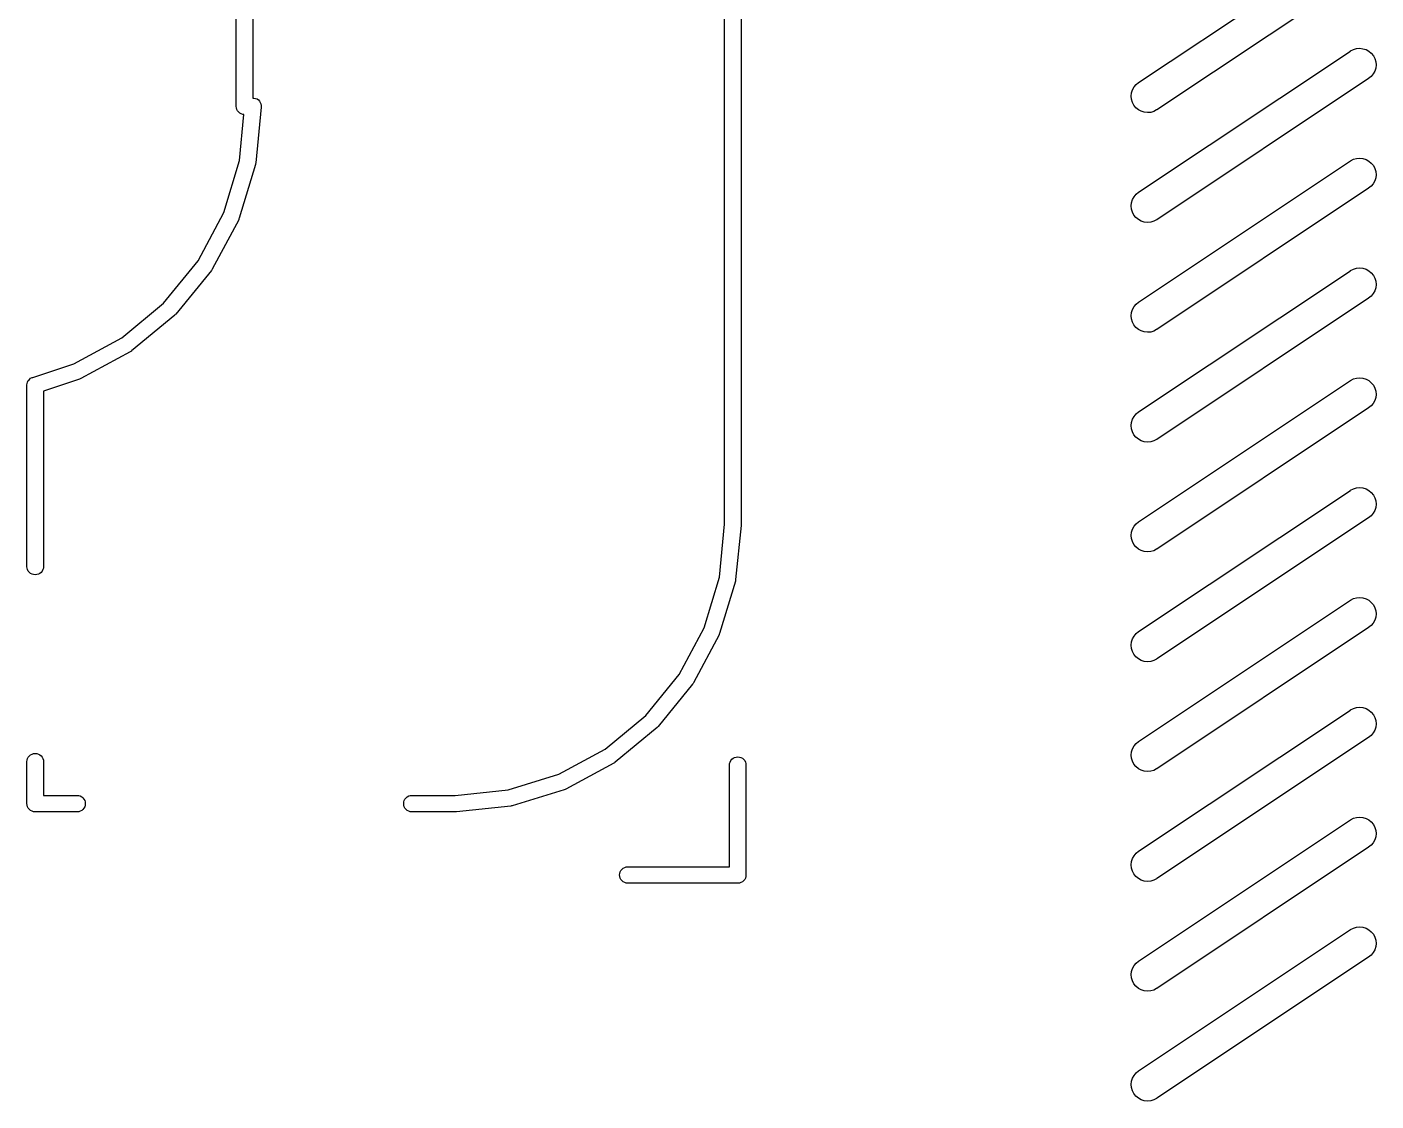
# Model space of a CAD drawing. Extents: x -13 to 127, y -89 to 15.
# Drawn here: x 114.53 to 126.81, y -80.06 to -70.28 of the extents above; entities that cross this region are included whole.
import ezdxf

# ---------------------------------------------------------------- set-up
doc = ezdxf.new("R2010")
doc.units = 0
doc.layers.add('BLACK', color=7, linetype='CONTINUOUS')

msp = doc.modelspace()

# ---------------------------------------------------------------- linework, layer by layer
at = {"layer": 'BLACK', "linetype": 'CONTINUOUS'}
for p, q in [((116.435, -71.0037), (116.435, -65.9237)), ((121.03, -65.9237), (121.03, -74.8137)), ((116.585, -65.995), (116.585, -70.9253)), ((120.88, -74.8063), (120.88, -65.995)), ((124.649, -70.7835), (126.577, -69.4978)), ((126.743, -69.7474), (124.815, -71.0331)), ((126.579, -70.4966), (126.605, -70.4832)), ((126.605, -70.4832), (126.633, -70.4751)), ((126.633, -70.4751), (126.662, -70.4726)), ((126.662, -70.4726), (126.691, -70.4758)), ((126.691, -70.4758), (126.719, -70.4846)), ((126.719, -70.4846), (126.745, -70.4987)), ((124.649, -71.7835), (126.577, -70.4978)), ((126.577, -70.4978), (126.579, -70.4966)), ((126.745, -70.4987), (126.767, -70.5175)), ((126.767, -70.5175), (126.786, -70.5402)), ((126.786, -70.5402), (126.799, -70.5662)), ((126.799, -70.5662), (126.808, -70.5942)), ((126.808, -70.5942), (126.81, -70.6234)), ((126.766, -70.7288), (126.743, -70.7474)), ((126.785, -70.7063), (126.766, -70.7288)), ((126.799, -70.6805), (126.785, -70.7063)), ((126.807, -70.6525), (126.799, -70.6805)), ((126.81, -70.6234), (126.807, -70.6525)), ((124.585, -70.8784), (124.593, -70.8504)), ((124.593, -70.8504), (124.607, -70.8246)), ((124.607, -70.8246), (124.626, -70.802)), ((124.626, -70.802), (124.649, -70.7835)), ((126.743, -70.7474), (124.815, -72.0331)), ((116.585, -70.9253), (116.596, -70.9254)), ((116.596, -70.9254), (116.61, -70.9284)), ((116.61, -70.9284), (116.624, -70.934)), ((116.624, -70.934), (116.636, -70.9422)), ((116.636, -70.9422), (116.646, -70.9526)), ((116.646, -70.9526), (116.654, -70.9648)), ((116.654, -70.9648), (116.66, -70.9783)), ((116.66, -70.9783), (116.663, -70.9927)), ((124.582, -70.9075), (124.585, -70.8784)), ((124.584, -70.9366), (124.582, -70.9075)), ((124.593, -70.9647), (124.584, -70.9366)), ((124.606, -70.9906), (124.593, -70.9647)), ((116.436, -71.0147), (116.435, -71.0037)), ((116.44, -71.0288), (116.436, -71.0147)), ((116.447, -71.0419), (116.44, -71.0288)), ((116.457, -71.0533), (116.447, -71.0419)), ((116.468, -71.0627), (116.457, -71.0533)), ((116.464, -71.4939), (116.505, -71.0749)), ((116.481, -71.0696), (116.468, -71.0627)), ((116.495, -71.0739), (116.481, -71.0696)), ((116.505, -71.0749), (116.495, -71.0739)), ((116.663, -71.0073), (116.613, -71.5158)), ((116.663, -70.9927), (116.663, -71.0073)), ((124.625, -71.0134), (124.606, -70.9906)), ((124.647, -71.0322), (124.625, -71.0134)), ((124.673, -71.0462), (124.647, -71.0322)), ((124.701, -71.0551), (124.673, -71.0462)), ((124.73, -71.0583), (124.701, -71.0551)), ((124.759, -71.0558), (124.73, -71.0583)), ((124.787, -71.0477), (124.759, -71.0558)), ((124.813, -71.0342), (124.787, -71.0477)), ((124.815, -71.0331), (124.813, -71.0342)), ((116.321, -71.969), (116.464, -71.4939)), ((116.61, -71.5302), (116.462, -72.0194)), ((116.611, -71.5235), (116.61, -71.5302)), ((116.613, -71.5169), (116.611, -71.5235)), ((116.613, -71.5158), (116.613, -71.5159)), ((116.613, -71.5159), (116.613, -71.5159)), ((116.613, -71.5159), (116.613, -71.5169)), ((124.649, -72.7835), (126.577, -71.4978)), ((126.577, -71.4978), (126.579, -71.4966)), ((126.579, -71.4966), (126.605, -71.4832)), ((126.605, -71.4832), (126.633, -71.4751)), ((126.633, -71.4751), (126.662, -71.4726)), ((126.662, -71.4726), (126.691, -71.4758)), ((126.691, -71.4758), (126.719, -71.4846)), ((126.719, -71.4846), (126.745, -71.4987)), ((126.745, -71.4987), (126.767, -71.5175)), ((126.767, -71.5175), (126.786, -71.5402)), ((126.786, -71.5402), (126.799, -71.5662)), ((126.799, -71.5662), (126.808, -71.5942)), ((126.785, -71.7063), (126.766, -71.7288)), ((126.799, -71.6805), (126.785, -71.7063)), ((126.807, -71.6525), (126.799, -71.6805)), ((126.81, -71.6234), (126.807, -71.6525)), ((126.808, -71.5942), (126.81, -71.6234)), ((124.593, -71.8504), (124.607, -71.8246)), ((124.607, -71.8246), (124.626, -71.802)), ((124.626, -71.802), (124.649, -71.7835)), ((126.743, -71.7474), (124.815, -73.0331)), ((126.766, -71.7288), (126.743, -71.7474)), ((124.582, -71.9075), (124.585, -71.8784)), ((124.584, -71.9366), (124.582, -71.9075)), ((124.593, -71.9647), (124.584, -71.9366)), ((124.585, -71.8784), (124.593, -71.8504)), ((116.088, -72.4072), (116.321, -71.969)), ((116.457, -72.0329), (116.217, -72.4841)), ((116.459, -72.0266), (116.457, -72.0329)), ((116.462, -72.0204), (116.459, -72.0266)), ((116.462, -72.0194), (116.462, -72.0194)), ((116.462, -72.0194), (116.462, -72.0194)), ((116.462, -72.0194), (116.462, -72.0204)), ((124.606, -71.9906), (124.593, -71.9647)), ((124.625, -72.0134), (124.606, -71.9906)), ((124.647, -72.0322), (124.625, -72.0134)), ((124.673, -72.0462), (124.647, -72.0322)), ((124.701, -72.0551), (124.673, -72.0462)), ((124.73, -72.0583), (124.701, -72.0551)), ((124.759, -72.0558), (124.73, -72.0583)), ((124.787, -72.0477), (124.759, -72.0558)), ((124.813, -72.0342), (124.787, -72.0477)), ((124.815, -72.0331), (124.813, -72.0342)), ((115.774, -72.7918), (116.088, -72.4072)), ((116.209, -72.4963), (115.886, -72.8923)), ((116.213, -72.4906), (116.209, -72.4963)), ((116.216, -72.485), (116.213, -72.4906)), ((116.217, -72.4841), (116.216, -72.485)), ((116.217, -72.4841), (116.217, -72.4841)), ((116.217, -72.4841), (116.217, -72.4841)), ((124.649, -73.7835), (126.577, -72.4978)), ((126.577, -72.4978), (126.579, -72.4966)), ((126.579, -72.4966), (126.605, -72.4832)), ((126.605, -72.4832), (126.633, -72.4751)), ((126.633, -72.4751), (126.662, -72.4726)), ((126.662, -72.4726), (126.691, -72.4758)), ((126.691, -72.4758), (126.719, -72.4846)), ((126.719, -72.4846), (126.745, -72.4987)), ((126.745, -72.4987), (126.767, -72.5175)), ((126.767, -72.5175), (126.786, -72.5402)), ((126.786, -72.5402), (126.799, -72.5662)), ((126.799, -72.5662), (126.808, -72.5942)), ((126.799, -72.6805), (126.785, -72.7063)), ((126.807, -72.6525), (126.799, -72.6805)), ((126.81, -72.6234), (126.807, -72.6525)), ((126.808, -72.5942), (126.81, -72.6234)), ((115.392, -73.1081), (115.774, -72.7918)), ((124.607, -72.8246), (124.626, -72.802)), ((124.626, -72.802), (124.649, -72.7835)), ((126.743, -72.7474), (124.815, -74.0331)), ((126.766, -72.7288), (126.743, -72.7474)), ((126.785, -72.7063), (126.766, -72.7288)), ((115.876, -72.9026), (115.482, -73.2283)), ((115.88, -72.8978), (115.876, -72.9026)), ((115.885, -72.8931), (115.88, -72.8978)), ((115.886, -72.8923), (115.885, -72.8931)), ((124.582, -72.9075), (124.585, -72.8784)), ((124.584, -72.9366), (124.582, -72.9075)), ((124.593, -72.9647), (124.584, -72.9366)), ((124.585, -72.8784), (124.593, -72.8504)), ((124.593, -72.8504), (124.607, -72.8246)), ((124.606, -72.9906), (124.593, -72.9647)), ((124.625, -73.0134), (124.606, -72.9906)), ((124.647, -73.0322), (124.625, -73.0134)), ((124.673, -73.0462), (124.647, -73.0322)), ((124.701, -73.0551), (124.673, -73.0462)), ((124.73, -73.0583), (124.701, -73.0551)), ((124.759, -73.0558), (124.73, -73.0583)), ((124.787, -73.0477), (124.759, -73.0558)), ((124.813, -73.0342), (124.787, -73.0477)), ((124.815, -73.0331), (124.813, -73.0342)), ((114.955, -73.3445), (115.392, -73.1081)), ((115.47, -73.2365), (115.02, -73.4796)), ((115.475, -73.2327), (115.47, -73.2365)), ((115.481, -73.229), (115.475, -73.2327)), ((115.482, -73.2284), (115.481, -73.229)), ((115.482, -73.2283), (115.482, -73.2284)), ((115.482, -73.2284), (115.482, -73.2284)), ((114.582, -73.4685), (114.955, -73.3445)), ((114.53, -73.5363), (114.531, -73.5253)), ((114.53, -75.1947), (114.53, -73.5363)), ((114.531, -73.5253), (114.535, -73.5112)), ((114.535, -73.5112), (114.542, -73.4981)), ((114.542, -73.4981), (114.552, -73.4867)), ((114.552, -73.4867), (114.563, -73.4773)), ((114.563, -73.4773), (114.576, -73.4704)), ((114.576, -73.4704), (114.582, -73.4685)), ((115.008, -73.4848), (114.68, -73.5941)), ((115.014, -73.4823), (115.008, -73.4848)), ((115.019, -73.4801), (115.014, -73.4823)), ((115.02, -73.4796), (115.019, -73.4801)), ((124.649, -74.7835), (126.577, -73.4978)), ((126.577, -73.4978), (126.579, -73.4966)), ((126.579, -73.4966), (126.605, -73.4832)), ((126.605, -73.4832), (126.633, -73.4751)), ((126.633, -73.4751), (126.662, -73.4726)), ((126.662, -73.4726), (126.691, -73.4758)), ((126.691, -73.4758), (126.719, -73.4846)), ((126.719, -73.4846), (126.745, -73.4987)), ((126.745, -73.4987), (126.767, -73.5175)), ((126.767, -73.5175), (126.786, -73.5402)), ((126.786, -73.5402), (126.799, -73.5662)), ((114.68, -73.5941), (114.68, -75.1947)), ((126.799, -73.5662), (126.808, -73.5942)), ((126.807, -73.6525), (126.799, -73.6805)), ((126.81, -73.6234), (126.807, -73.6525)), ((126.808, -73.5942), (126.81, -73.6234)), ((124.607, -73.8246), (124.626, -73.802)), ((124.626, -73.802), (124.649, -73.7835)), ((126.743, -73.7474), (124.815, -75.0331)), ((126.766, -73.7288), (126.743, -73.7474)), ((126.785, -73.7063), (126.766, -73.7288)), ((126.799, -73.6805), (126.785, -73.7063)), ((124.582, -73.9075), (124.585, -73.8784)), ((124.584, -73.9366), (124.582, -73.9075)), ((124.585, -73.8784), (124.593, -73.8504)), ((124.593, -73.8504), (124.607, -73.8246)), ((124.593, -73.9647), (124.584, -73.9366)), ((124.606, -73.9906), (124.593, -73.9647)), ((124.625, -74.0134), (124.606, -73.9906)), ((124.647, -74.0322), (124.625, -74.0134)), ((124.673, -74.0462), (124.647, -74.0322)), ((124.701, -74.0551), (124.673, -74.0462)), ((124.787, -74.0477), (124.759, -74.0558)), ((124.813, -74.0342), (124.787, -74.0477)), ((124.815, -74.0331), (124.813, -74.0342)), ((124.73, -74.0583), (124.701, -74.0551)), ((124.759, -74.0558), (124.73, -74.0583)), ((124.649, -75.7835), (126.577, -74.4978)), ((126.577, -74.4978), (126.579, -74.4966)), ((126.579, -74.4966), (126.605, -74.4832)), ((126.605, -74.4832), (126.633, -74.4751)), ((126.633, -74.4751), (126.662, -74.4726)), ((126.662, -74.4726), (126.691, -74.4758)), ((126.691, -74.4758), (126.719, -74.4846)), ((126.719, -74.4846), (126.745, -74.4987)), ((126.745, -74.4987), (126.767, -74.5175)), ((126.767, -74.5175), (126.786, -74.5402)), ((126.786, -74.5402), (126.799, -74.5662)), ((126.799, -74.5662), (126.808, -74.5942)), ((126.807, -74.6525), (126.799, -74.6805)), ((126.81, -74.6234), (126.807, -74.6525)), ((126.808, -74.5942), (126.81, -74.6234)), ((124.626, -74.802), (124.649, -74.7835)), ((126.743, -74.7474), (124.815, -76.0331)), ((126.766, -74.7288), (126.743, -74.7474)), ((126.785, -74.7063), (126.766, -74.7288)), ((126.799, -74.6805), (126.785, -74.7063)), ((120.833, -75.2887), (120.88, -74.8063)), ((121.03, -74.8173), (120.981, -75.3107)), ((121.03, -74.8137), (121.03, -74.8173)), ((121.03, -74.8173), (121.03, -74.8173)), ((124.582, -74.9075), (124.585, -74.8784)), ((124.584, -74.9366), (124.582, -74.9075)), ((124.585, -74.8784), (124.593, -74.8504)), ((124.593, -74.8504), (124.607, -74.8246)), ((124.607, -74.8246), (124.626, -74.802)), ((124.593, -74.9647), (124.584, -74.9366)), ((124.606, -74.9906), (124.593, -74.9647)), ((124.625, -75.0134), (124.606, -74.9906)), ((124.647, -75.0322), (124.625, -75.0134)), ((124.673, -75.0462), (124.647, -75.0322)), ((124.701, -75.0551), (124.673, -75.0462)), ((124.73, -75.0583), (124.701, -75.0551)), ((124.759, -75.0558), (124.73, -75.0583)), ((124.787, -75.0477), (124.759, -75.0558)), ((124.813, -75.0342), (124.787, -75.0477)), ((124.815, -75.0331), (124.813, -75.0342)), ((114.531, -75.2057), (114.53, -75.1947)), ((114.535, -75.2198), (114.531, -75.2057)), ((114.542, -75.2329), (114.535, -75.2198)), ((114.552, -75.2443), (114.542, -75.2329)), ((114.563, -75.2537), (114.552, -75.2443)), ((114.576, -75.2606), (114.563, -75.2537)), ((114.59, -75.2649), (114.576, -75.2606)), ((114.605, -75.2664), (114.59, -75.2649)), ((114.62, -75.2649), (114.605, -75.2664)), ((114.634, -75.2606), (114.62, -75.2649)), ((114.647, -75.2537), (114.634, -75.2606)), ((114.658, -75.2443), (114.647, -75.2537)), ((114.668, -75.2329), (114.658, -75.2443)), ((114.675, -75.2198), (114.668, -75.2329)), ((114.679, -75.2057), (114.675, -75.2198)), ((114.68, -75.1947), (114.679, -75.2057)), ((120.694, -75.7492), (120.833, -75.2887)), ((120.978, -75.325), (120.835, -75.7996)), ((120.98, -75.3183), (120.978, -75.325)), ((120.981, -75.3117), (120.98, -75.3183)), ((120.981, -75.3107), (120.981, -75.3107)), ((120.981, -75.3107), (120.981, -75.3107)), ((120.981, -75.3107), (120.981, -75.3117)), ((124.649, -76.7835), (126.577, -75.4978)), ((126.577, -75.4978), (126.579, -75.4966)), ((126.579, -75.4966), (126.605, -75.4832)), ((126.605, -75.4832), (126.633, -75.4751)), ((126.633, -75.4751), (126.662, -75.4726)), ((126.662, -75.4726), (126.691, -75.4758)), ((126.691, -75.4758), (126.719, -75.4846)), ((126.719, -75.4846), (126.745, -75.4987)), ((126.745, -75.4987), (126.767, -75.5175)), ((126.767, -75.5175), (126.786, -75.5402)), ((126.786, -75.5402), (126.799, -75.5662)), ((126.799, -75.5662), (126.808, -75.5942)), ((126.81, -75.6234), (126.807, -75.6525)), ((126.808, -75.5942), (126.81, -75.6234)), ((120.468, -76.1739), (120.694, -75.7492)), ((126.743, -75.7474), (124.815, -77.0331)), ((126.766, -75.7288), (126.743, -75.7474)), ((126.785, -75.7063), (126.766, -75.7288)), ((126.799, -75.6805), (126.785, -75.7063)), ((126.807, -75.6525), (126.799, -75.6805)), ((120.83, -75.8131), (120.597, -76.2508)), ((120.832, -75.8069), (120.83, -75.8131)), ((120.835, -75.8006), (120.832, -75.8069)), ((120.835, -75.7996), (120.835, -75.8006)), ((124.582, -75.9075), (124.585, -75.8784)), ((124.585, -75.8784), (124.593, -75.8504)), ((124.593, -75.8504), (124.607, -75.8246)), ((124.607, -75.8246), (124.626, -75.802)), ((124.626, -75.802), (124.649, -75.7835)), ((124.584, -75.9366), (124.582, -75.9075)), ((124.593, -75.9647), (124.584, -75.9366)), ((124.606, -75.9906), (124.593, -75.9647)), ((124.625, -76.0134), (124.606, -75.9906)), ((124.647, -76.0322), (124.625, -76.0134)), ((124.673, -76.0462), (124.647, -76.0322)), ((124.701, -76.0551), (124.673, -76.0462)), ((124.73, -76.0583), (124.701, -76.0551)), ((124.759, -76.0558), (124.73, -76.0583)), ((124.787, -76.0477), (124.759, -76.0558)), ((124.813, -76.0342), (124.787, -76.0477)), ((124.815, -76.0331), (124.813, -76.0342)), ((120.164, -76.5467), (120.468, -76.1739)), ((120.593, -76.2573), (120.589, -76.263)), ((120.596, -76.2517), (120.593, -76.2573)), ((120.597, -76.2508), (120.596, -76.2517)), ((120.597, -76.2508), (120.597, -76.2508)), ((120.597, -76.2508), (120.597, -76.2508)), ((120.589, -76.263), (120.275, -76.6472)), ((124.649, -77.7835), (126.577, -76.4978)), ((126.577, -76.4978), (126.579, -76.4966)), ((126.579, -76.4966), (126.605, -76.4832)), ((126.605, -76.4832), (126.633, -76.4751)), ((126.633, -76.4751), (126.662, -76.4726)), ((126.662, -76.4726), (126.691, -76.4758)), ((126.691, -76.4758), (126.719, -76.4846)), ((126.719, -76.4846), (126.745, -76.4987)), ((126.745, -76.4987), (126.767, -76.5175)), ((119.793, -76.8533), (120.164, -76.5467)), ((126.767, -76.5175), (126.786, -76.5402)), ((126.786, -76.5402), (126.799, -76.5662)), ((126.799, -76.5662), (126.808, -76.5942)), ((126.81, -76.6234), (126.807, -76.6525)), ((126.808, -76.5942), (126.81, -76.6234)), ((120.265, -76.6576), (119.883, -76.9735)), ((120.27, -76.6527), (120.265, -76.6576)), ((120.275, -76.648), (120.27, -76.6527)), ((120.275, -76.6472), (120.275, -76.648)), ((126.743, -76.7474), (124.815, -78.0331)), ((126.766, -76.7288), (126.743, -76.7474)), ((126.785, -76.7063), (126.766, -76.7288)), ((126.799, -76.6805), (126.785, -76.7063)), ((126.807, -76.6525), (126.799, -76.6805)), ((119.37, -77.0821), (119.793, -76.8533)), ((124.585, -76.8784), (124.593, -76.8504)), ((124.593, -76.8504), (124.607, -76.8246)), ((124.607, -76.8246), (124.626, -76.802)), ((124.626, -76.802), (124.649, -76.7835)), ((114.53, -76.9653), (114.531, -76.9543)), ((114.53, -77.3463), (114.53, -76.9653)), ((114.531, -76.9543), (114.535, -76.9402)), ((114.535, -76.9402), (114.542, -76.9271)), ((114.542, -76.9271), (114.552, -76.9157)), ((114.552, -76.9157), (114.563, -76.9063)), ((114.563, -76.9063), (114.576, -76.8994)), ((114.576, -76.8994), (114.59, -76.8951)), ((114.59, -76.8951), (114.605, -76.8936)), ((114.605, -76.8936), (114.62, -76.8951)), ((114.62, -76.8951), (114.634, -76.8994)), ((114.634, -76.8994), (114.647, -76.9063)), ((114.647, -76.9063), (114.658, -76.9157)), ((114.658, -76.9157), (114.668, -76.9271)), ((114.668, -76.9271), (114.675, -76.9402)), ((114.675, -76.9402), (114.679, -76.9543)), ((114.679, -76.9543), (114.68, -76.9653)), ((114.68, -76.9653), (114.68, -77.275)), ((119.871, -76.9817), (119.435, -77.2175)), ((119.877, -76.9779), (119.871, -76.9817)), ((119.882, -76.9742), (119.877, -76.9779)), ((119.883, -76.9735), (119.882, -76.9742)), ((120.925, -76.9963), (120.926, -76.9853)), ((120.926, -76.9853), (120.93, -76.9712)), ((120.93, -76.9712), (120.937, -76.9581)), ((120.937, -76.9581), (120.947, -76.9467)), ((120.947, -76.9467), (120.958, -76.9373)), ((120.958, -76.9373), (120.971, -76.9304)), ((120.971, -76.9304), (120.985, -76.9261)), ((120.985, -76.9261), (121, -76.9246)), ((121, -76.9246), (121.015, -76.9261)), ((121.015, -76.9261), (121.029, -76.9304)), ((121.029, -76.9304), (121.042, -76.9373)), ((121.042, -76.9373), (121.053, -76.9467)), ((121.053, -76.9467), (121.063, -76.9581)), ((121.063, -76.9581), (121.07, -76.9712)), ((121.07, -76.9712), (121.074, -76.9853)), ((121.074, -76.9853), (121.075, -76.9963)), ((124.582, -76.9075), (124.585, -76.8784)), ((124.584, -76.9366), (124.582, -76.9075)), ((124.593, -76.9647), (124.584, -76.9366)), ((124.606, -76.9906), (124.593, -76.9647)), ((124.625, -77.0134), (124.606, -76.9906)), ((118.911, -77.2243), (119.37, -77.0821)), ((120.925, -77.925), (120.925, -76.9963)), ((121.075, -76.9963), (121.075, -77.9963)), ((124.647, -77.0322), (124.625, -77.0134)), ((124.673, -77.0462), (124.647, -77.0322)), ((124.701, -77.0551), (124.673, -77.0462)), ((124.73, -77.0583), (124.701, -77.0551)), ((124.759, -77.0558), (124.73, -77.0583)), ((124.787, -77.0477), (124.759, -77.0558)), ((124.813, -77.0342), (124.787, -77.0477)), ((124.815, -77.0331), (124.813, -77.0342)), ((118.429, -77.275), (118.911, -77.2243)), ((119.421, -77.2232), (118.948, -77.3698)), ((119.428, -77.2205), (119.421, -77.2232)), ((119.434, -77.218), (119.428, -77.2205)), ((119.435, -77.2175), (119.434, -77.218)), ((119.435, -77.2175), (119.435, -77.2175)), ((119.435, -77.2175), (119.435, -77.2175)), ((114.53, -77.35), (114.53, -77.3463)), ((114.531, -77.3647), (114.53, -77.35)), ((114.68, -77.275), (114.99, -77.275)), ((114.99, -77.275), (115.001, -77.2761)), ((115.001, -77.2761), (115.015, -77.2804)), ((115.015, -77.2804), (115.028, -77.2873)), ((115.028, -77.2873), (115.039, -77.2967)), ((115.039, -77.2967), (115.049, -77.3081)), ((115.049, -77.3081), (115.056, -77.3212)), ((115.056, -77.3212), (115.06, -77.3353)), ((115.06, -77.3353), (115.061, -77.35)), ((115.061, -77.35), (115.06, -77.3647)), ((117.959, -77.35), (117.96, -77.3353)), ((117.96, -77.3647), (117.959, -77.35)), ((117.96, -77.3353), (117.964, -77.3212)), ((117.964, -77.3212), (117.971, -77.3081)), ((117.971, -77.3081), (117.981, -77.2967)), ((117.981, -77.2967), (117.992, -77.2873)), ((117.992, -77.2873), (118.005, -77.2804)), ((118.005, -77.2804), (118.019, -77.2761)), ((118.019, -77.2761), (118.03, -77.275)), ((118.03, -77.275), (118.415, -77.275)), ((118.415, -77.275), (118.429, -77.275)), ((114.535, -77.3788), (114.531, -77.3647)), ((114.542, -77.3919), (114.535, -77.3788)), ((114.548, -77.3985), (114.542, -77.3919)), ((114.552, -77.4033), (114.548, -77.3985)), ((114.563, -77.4127), (114.552, -77.4033)), ((114.576, -77.4196), (114.563, -77.4127)), ((114.59, -77.4239), (114.576, -77.4196)), ((114.605, -77.4254), (114.59, -77.4239)), ((114.609, -77.425), (114.605, -77.4254)), ((114.99, -77.425), (114.609, -77.425)), ((115.001, -77.4239), (114.99, -77.425)), ((115.015, -77.4196), (115.001, -77.4239)), ((115.028, -77.4127), (115.015, -77.4196)), ((115.039, -77.4033), (115.028, -77.4127)), ((115.049, -77.3919), (115.039, -77.4033)), ((115.056, -77.3788), (115.049, -77.3919)), ((115.06, -77.3647), (115.056, -77.3788)), ((117.964, -77.3788), (117.96, -77.3647)), ((117.971, -77.3919), (117.964, -77.3788)), ((117.981, -77.4033), (117.971, -77.3919)), ((117.992, -77.4127), (117.981, -77.4033)), ((118.005, -77.4196), (117.992, -77.4127)), ((118.019, -77.4239), (118.005, -77.4196)), ((118.03, -77.425), (118.019, -77.4239)), ((118.419, -77.425), (118.03, -77.425)), ((118.433, -77.4249), (118.419, -77.425)), ((118.419, -77.425), (118.419, -77.425)), ((118.436, -77.4246), (118.433, -77.4249)), ((118.44, -77.4246), (118.436, -77.4246)), ((118.441, -77.4245), (118.44, -77.4246)), ((118.934, -77.3727), (118.441, -77.4245)), ((118.94, -77.3713), (118.934, -77.3727)), ((118.947, -77.3701), (118.94, -77.3713)), ((118.948, -77.3698), (118.947, -77.3701)), ((118.948, -77.3698), (118.948, -77.3698)), ((126.579, -77.4966), (126.605, -77.4832)), ((126.605, -77.4832), (126.633, -77.4751)), ((126.633, -77.4751), (126.662, -77.4726)), ((126.662, -77.4726), (126.691, -77.4758)), ((126.691, -77.4758), (126.719, -77.4846)), ((126.719, -77.4846), (126.745, -77.4987)), ((124.649, -78.7835), (126.577, -77.4978)), ((126.577, -77.4978), (126.579, -77.4966)), ((126.745, -77.4987), (126.767, -77.5175)), ((126.767, -77.5175), (126.786, -77.5402)), ((126.786, -77.5402), (126.799, -77.5662)), ((126.799, -77.5662), (126.808, -77.5942)), ((126.808, -77.5942), (126.81, -77.6234)), ((126.766, -77.7288), (126.743, -77.7474)), ((126.785, -77.7063), (126.766, -77.7288)), ((126.799, -77.6805), (126.785, -77.7063)), ((126.807, -77.6525), (126.799, -77.6805)), ((126.81, -77.6234), (126.807, -77.6525)), ((124.585, -77.8784), (124.593, -77.8504)), ((124.593, -77.8504), (124.607, -77.8246)), ((124.607, -77.8246), (124.626, -77.802)), ((124.626, -77.802), (124.649, -77.7835)), ((126.743, -77.7474), (124.815, -79.0331)), ((119.926, -77.9853), (119.93, -77.9712)), ((119.93, -77.9712), (119.937, -77.9581)), ((119.937, -77.9581), (119.947, -77.9467)), ((119.947, -77.9467), (119.958, -77.9373)), ((119.958, -77.9373), (119.971, -77.9304)), ((119.971, -77.9304), (119.985, -77.9261)), ((119.985, -77.9261), (119.996, -77.925)), ((119.996, -77.925), (120.925, -77.925)), ((124.582, -77.9075), (124.585, -77.8784)), ((124.584, -77.9366), (124.582, -77.9075)), ((124.593, -77.9647), (124.584, -77.9366)), ((124.606, -77.9906), (124.593, -77.9647)), ((119.925, -78), (119.926, -77.9853)), ((119.926, -78.0147), (119.925, -78)), ((119.93, -78.0288), (119.926, -78.0147)), ((119.937, -78.0419), (119.93, -78.0288)), ((119.947, -78.0533), (119.937, -78.0419)), ((119.958, -78.0627), (119.947, -78.0533)), ((119.971, -78.0696), (119.958, -78.0627)), ((119.985, -78.0739), (119.971, -78.0696)), ((119.996, -78.075), (119.985, -78.0739)), ((120.996, -78.075), (119.996, -78.075)), ((121, -78.0754), (120.996, -78.075)), ((121.004, -78.075), (121, -78.0754)), ((121.015, -78.0739), (121.004, -78.075)), ((121.029, -78.0696), (121.015, -78.0739)), ((121.042, -78.0627), (121.029, -78.0696)), ((121.053, -78.0533), (121.042, -78.0627)), ((121.063, -78.0419), (121.053, -78.0533)), ((121.07, -78.0288), (121.063, -78.0419)), ((121.074, -78.0147), (121.07, -78.0288)), ((121.075, -78), (121.074, -78.0147)), ((121.075, -77.9963), (121.075, -78)), ((124.625, -78.0134), (124.606, -77.9906)), ((124.647, -78.0322), (124.625, -78.0134)), ((124.673, -78.0462), (124.647, -78.0322)), ((124.701, -78.0551), (124.673, -78.0462)), ((124.73, -78.0583), (124.701, -78.0551)), ((124.759, -78.0558), (124.73, -78.0583)), ((124.787, -78.0477), (124.759, -78.0558)), ((124.813, -78.0342), (124.787, -78.0477)), ((124.815, -78.0331), (124.813, -78.0342)), ((124.649, -79.7835), (126.577, -78.4978)), ((126.577, -78.4978), (126.579, -78.4966)), ((126.579, -78.4966), (126.605, -78.4832)), ((126.605, -78.4832), (126.633, -78.4751)), ((126.633, -78.4751), (126.662, -78.4726)), ((126.662, -78.4726), (126.691, -78.4758)), ((126.691, -78.4758), (126.719, -78.4846)), ((126.719, -78.4846), (126.745, -78.4987)), ((126.745, -78.4987), (126.767, -78.5175)), ((126.767, -78.5175), (126.786, -78.5402)), ((126.786, -78.5402), (126.799, -78.5662)), ((126.799, -78.5662), (126.808, -78.5942)), ((126.785, -78.7063), (126.766, -78.7288)), ((126.799, -78.6805), (126.785, -78.7063)), ((126.807, -78.6525), (126.799, -78.6805)), ((126.81, -78.6234), (126.807, -78.6525)), ((126.808, -78.5942), (126.81, -78.6234)), ((124.593, -78.8504), (124.607, -78.8246)), ((124.607, -78.8246), (124.626, -78.802)), ((124.626, -78.802), (124.649, -78.7835)), ((126.743, -78.7474), (124.815, -80.0331)), ((126.766, -78.7288), (126.743, -78.7474)), ((124.582, -78.9075), (124.585, -78.8784)), ((124.584, -78.9366), (124.582, -78.9075)), ((124.593, -78.9647), (124.584, -78.9366)), ((124.585, -78.8784), (124.593, -78.8504)), ((124.606, -78.9906), (124.593, -78.9647)), ((124.625, -79.0134), (124.606, -78.9906)), ((124.647, -79.0322), (124.625, -79.0134)), ((124.673, -79.0462), (124.647, -79.0322)), ((124.701, -79.0551), (124.673, -79.0462)), ((124.73, -79.0583), (124.701, -79.0551)), ((124.759, -79.0558), (124.73, -79.0583)), ((124.787, -79.0477), (124.759, -79.0558)), ((124.813, -79.0342), (124.787, -79.0477)), ((124.815, -79.0331), (124.813, -79.0342)), ((124.607, -79.8246), (124.626, -79.802)), ((124.626, -79.802), (124.649, -79.7835)), ((124.582, -79.9075), (124.585, -79.8784)), ((124.584, -79.9366), (124.582, -79.9075)), ((124.593, -79.9647), (124.584, -79.9366)), ((124.585, -79.8784), (124.593, -79.8504)), ((124.593, -79.8504), (124.607, -79.8246)), ((124.606, -79.9906), (124.593, -79.9647)), ((124.625, -80.0134), (124.606, -79.9906)), ((124.647, -80.0322), (124.625, -80.0134)), ((124.673, -80.0462), (124.647, -80.0322)), ((124.701, -80.0551), (124.673, -80.0462)), ((124.73, -80.0583), (124.701, -80.0551)), ((124.759, -80.0558), (124.73, -80.0583)), ((124.787, -80.0477), (124.759, -80.0558)), ((124.813, -80.0342), (124.787, -80.0477)), ((124.815, -80.0331), (124.813, -80.0342))]:
    msp.add_line(p, q, dxfattribs=at)

doc.saveas('drawing.dxf')
